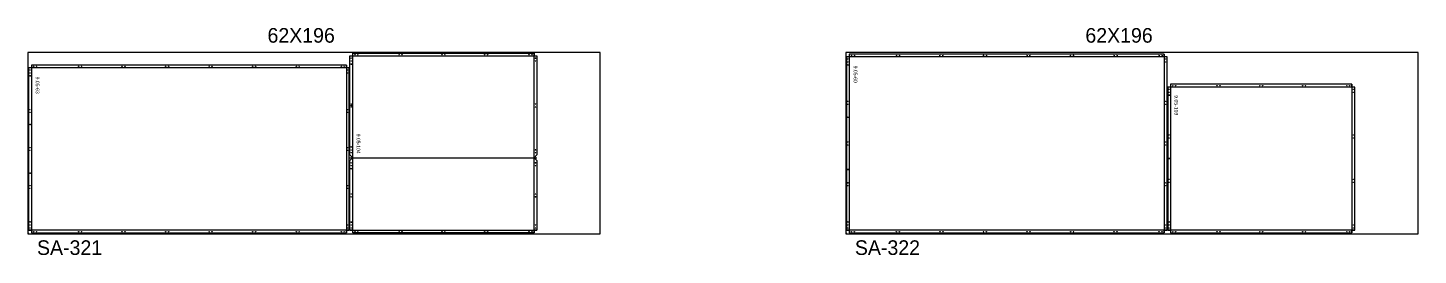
# Model space of a CAD drawing. Header units: inches. Extents: x 332 to 13969, y 521 to 599.
# Drawn here: x 10973.3 to 11449.3, y 521.7 to 599.4 of the extents above; entities that cross this region are included whole.
import ezdxf

# ---------------------------------------------------------------- set-up
doc = ezdxf.new("R2010")
doc.units = ezdxf.units.IN
doc.header["$MEASUREMENT"] = 0
for name, color, linetype, lineweight in [('ACM_Layer 1_Router Offset_Panel Cut', 1, 'Continuous', 9), ('ACM_Layer 3_Open Offset Countour_Route Lines', 4, 'Continuous', 9), ('ACM_Layer 4_Drill Centers_Rivet Holes', 3, 'Continuous', 9), ('ACM_Layer 5_Drill Centers_Weep Holes', 6, 'Continuous', 9)]:
    doc.layers.add(name, color=color, linetype=linetype, lineweight=lineweight)
doc.layers.add('ACM_Reference_Text', color=7, linetype='Continuous')
doc.styles.add('ER_Basic_SS', font='', dxfattribs={"height": 1.25})
doc.styles.get('ER_Basic_SS').set_extended_font_data('ER_Basic_SS')

# ---------------------------------------------------------------- blocks, each defined once
blk = doc.blocks.new('*U149')
for p, q in [((-97.75, -34.23), (-98, -34.23)), ((-97.75, -34.48), (-97.75, -34.23))]:
    blk.add_line(p, q)
blk.add_lwpolyline([(-98, -34.48), (98, -34.48), (98, 27.52), (-98, 27.52)], close=True)
at = {"insert": (-15.94, 35.85), "char_height": 5, "attachment_point": 1}
blk.add_mtext_dynamic_manual_height_columns('62X196', width=43.9641, gutter_width=1, heights=[0], dxfattribs=at)
blk = doc.blocks.new('*U150')
at = {"color": 0, "linetype": 'ByBlock', "lineweight": -2, "transparency": 16777216}
for p in [(5040, 0), (5320, 0)]:
    blk.add_blockref('*U149', p, dxfattribs=at)

msp = doc.modelspace()

# ---------------------------------------------------------------- linework, layer by layer
at = {"layer": 'ACM_Layer 1_Router Offset_Panel Cut'}
for points in [[(11083.59, 530.22), (11083.59, 553.99), (11084.56, 554.96), (11083.59, 555.93), (11083.59, 589.78), (11084.56, 589.78), (11084.56, 590.75), (11146.65, 590.75), (11146.65, 589.78), (11147.62, 589.78), (11147.62, 555.93), (11146.65, 554.96), (11147.62, 553.99), (11147.62, 530.22), (11146.65, 530.22), (11146.65, 529.25), (11084.56, 529.25), (11084.56, 530.22)], [(11362.37, 590.44), (11254.54, 590.44), (11254.54, 589.47), (11253.57, 589.47), (11253.57, 530.22), (11254.54, 530.22), (11254.54, 529.25), (11362.37, 529.25), (11362.37, 530.22), (11363.34, 530.22), (11363.34, 589.47), (11362.37, 589.47)], [(11082.37, 586.69), (10974.54, 586.69), (10974.54, 585.72), (10973.57, 585.72), (10973.57, 530.22), (10974.54, 530.22), (10974.54, 529.25), (11082.37, 529.25), (11082.37, 530.22), (11083.34, 530.22), (11083.34, 585.72), (11082.37, 585.72)], [(11426.65, 580.11), (11364.56, 580.11), (11364.56, 579.14), (11363.59, 579.14), (11363.59, 530.22), (11364.56, 530.22), (11364.56, 529.25), (11426.65, 529.25), (11426.65, 530.22), (11427.62, 530.22), (11427.62, 579.14), (11426.65, 579.14)]]:
    msp.add_lwpolyline(points, close=True, dxfattribs=at)
at = {"layer": 'ACM_Layer 3_Open Offset Countour_Route Lines'}
for p, q in [((11084.56, 529.25), (11084.56, 590.75)), ((11146.65, 529.25), (11146.65, 590.75)), ((11254.54, 590.44), (11254.54, 529.25)), ((11362.37, 590.44), (11362.37, 529.25)), ((11083.34, 585.72), (10973.57, 585.72)), ((10974.54, 586.69), (10974.54, 529.25)), ((11082.37, 586.69), (11082.37, 529.25)), ((11083.59, 589.78), (11147.62, 589.78)), ((11363.34, 589.47), (11253.57, 589.47)), ((11427.62, 579.14), (11363.59, 579.14)), ((11364.56, 580.11), (11364.56, 529.25)), ((11426.65, 580.11), (11426.65, 529.25)), ((11083.59, 554.96), (11147.62, 554.96)), ((11083.34, 530.22), (10973.57, 530.22)), ((11083.59, 530.22), (11147.62, 530.22)), ((11363.34, 530.22), (11253.57, 530.22)), ((11427.62, 530.22), (11363.59, 530.22))]:
    msp.add_line(p, q, dxfattribs=at)
at = {"layer": 'ACM_Layer 4_Drill Centers_Rivet Holes'}
for centre in [(11085.31, 590.26), (11086.31, 590.26), (11100.45, 590.26), (11101.45, 590.26), (11115.1, 590.26), (11116.1, 590.26), (11129.75, 590.26), (11130.75, 590.26), (11144.9, 590.26), (11145.9, 590.26), (10975.29, 586.2), (10976.29, 586.2), (10990.69, 586.2), (10991.69, 586.2), (11005.6, 586.2), (11006.6, 586.2), (11020.5, 586.2), (11021.5, 586.2), (11035.41, 586.2), (11036.41, 586.2), (11050.31, 586.2), (11051.31, 586.2), (11065.21, 586.2), (11066.21, 586.2), (11080.62, 586.2), (11081.62, 586.2), (11084.07, 589.03), (11084.07, 588.03), (11147.13, 589.03), (11147.13, 588.03), (11254.06, 588.72), (11254.06, 587.72), (11255.29, 589.95), (11256.29, 589.95), (11270.69, 589.95), (11271.69, 589.95), (11285.6, 589.95), (11286.6, 589.95), (11300.5, 589.95), (11301.5, 589.95), (11315.41, 589.95), (11316.41, 589.95), (11330.31, 589.95), (11331.31, 589.95), (11345.21, 589.95), (11346.21, 589.95), (11360.62, 589.95), (11361.62, 589.95), (11362.85, 588.72), (11362.85, 587.72), (10974.06, 584.97), (10974.06, 583.97), (11082.85, 584.97), (11082.85, 583.97), (11364.07, 578.39), (11364.07, 577.39), (11365.31, 579.63), (11366.31, 579.63), (11380.45, 579.63), (11381.45, 579.63), (11395.1, 579.63), (11396.1, 579.63), (11409.75, 579.63), (11410.75, 579.63), (11424.9, 579.63), (11425.9, 579.63), (11427.13, 578.39), (11427.13, 577.39), (10974.06, 571.47), (11082.85, 571.47), (11084.07, 573.36), (11084.07, 572.36), (11147.13, 573.36), (11147.13, 572.36), (11254.06, 574.28), (11254.06, 573.28), (11362.85, 574.28), (11362.85, 573.28), (10974.06, 570.47), (11082.85, 570.47), (11364.07, 562.75), (11364.07, 561.75), (11427.13, 562.75), (11427.13, 561.75), (10974.06, 558.47), (10974.06, 557.47), (11082.85, 558.47), (11082.85, 557.47), (11084.07, 557.68), (11147.13, 557.68), (11254.06, 560.34), (11254.06, 559.34), (11362.85, 560.34), (11362.85, 559.34), (11084.07, 556.68), (11084.07, 553.24), (11084.07, 552.24), (11147.13, 556.68), (11147.13, 553.24), (11147.13, 552.24), (11364.07, 547.61), (11427.13, 547.61), (10974.06, 545.47), (10974.06, 544.47), (11082.85, 545.47), (11082.85, 544.47), (11084.07, 542.61), (11147.13, 542.61), (11254.06, 546.4), (11254.06, 545.4), (11362.85, 546.4), (11362.85, 545.4), (11364.07, 546.61), (11427.13, 546.61), (11084.07, 541.61), (11147.13, 541.61), (10974.06, 531.97), (10974.06, 530.97), (10975.29, 529.73), (10976.29, 529.73), (10990.69, 529.73), (10991.69, 529.73), (11005.6, 529.73), (11006.6, 529.73), (11020.5, 529.73), (11021.5, 529.73), (11035.41, 529.73), (11036.41, 529.73), (11050.31, 529.73), (11051.31, 529.73), (11065.21, 529.73), (11066.21, 529.73), (11080.62, 529.73), (11081.62, 529.73), (11082.85, 531.97), (11082.85, 530.97), (11084.07, 531.97), (11084.07, 530.97), (11085.31, 529.73), (11086.31, 529.73), (11100.45, 529.73), (11101.45, 529.73), (11115.1, 529.73), (11116.1, 529.73), (11129.75, 529.73), (11130.75, 529.73), (11144.9, 529.73), (11145.9, 529.73), (11147.13, 531.97), (11147.13, 530.97), (11254.06, 531.97), (11254.06, 530.97), (11255.29, 529.73), (11256.29, 529.73), (11270.69, 529.73), (11271.69, 529.73), (11285.6, 529.73), (11286.6, 529.73), (11300.5, 529.73), (11301.5, 529.73), (11315.41, 529.73), (11316.41, 529.73), (11330.31, 529.73), (11331.31, 529.73), (11345.21, 529.73), (11346.21, 529.73), (11360.62, 529.73), (11361.62, 529.73), (11362.85, 531.97), (11362.85, 530.97), (11364.07, 531.97), (11364.07, 530.97), (11365.31, 529.73), (11366.31, 529.73), (11380.45, 529.73), (11381.45, 529.73), (11395.1, 529.73), (11396.1, 529.73), (11409.75, 529.73), (11410.75, 529.73), (11424.9, 529.73), (11425.9, 529.73), (11427.13, 531.97), (11427.13, 530.97)]:
    msp.add_circle(centre, 0.0625, dxfattribs=at)
at = {"layer": 'ACM_Layer 5_Drill Centers_Weep Holes'}
for centre in [(11084.07, 586.97), (11254.12, 586.72), (10974.12, 582.97), (11364.13, 576.39), (11084.07, 572.82), (10974.12, 566.32), (11254.12, 568.82), (11084.07, 558.68), (11364.13, 554.71), (10974.12, 549.68), (11084.07, 551.24), (11254.12, 550.93), (10974.12, 533.03), (11254.12, 533.03), (11364.13, 533.03), (11084.07, 532.97)]:
    msp.add_circle(centre, 0.125, dxfattribs=at)

# ---------------------------------------------------------------- block references
msp.add_blockref('*U150', (6031.32, 563.48))

# ---------------------------------------------------------------- texts
at = {"char_height": 5, "attachment_point": 1}
for s, insert in [('SA-321', (10976.47, 526.74)), ('SA-322', (11256.47, 526.74))]:
    msp.add_mtext_dynamic_manual_height_columns(s, width=43.9641, gutter_width=1, heights=[0], dxfattribs=dict(at, insert=insert))
at = {"layer": 'ACM_Reference_Text', "style": 'ER_Basic_SS'}
for s, p in [('9.05-60', (11256.04, 586.47)), ('9.05-63', (10976.04, 582.72)), ('9.05-103', (11365.87, 576.33)), ('9.05-104', (11085.87, 563.21))]:
    msp.add_text(s, height=1.25, rotation=270, dxfattribs=at).set_placement(p)

doc.saveas('drawing.dxf')
